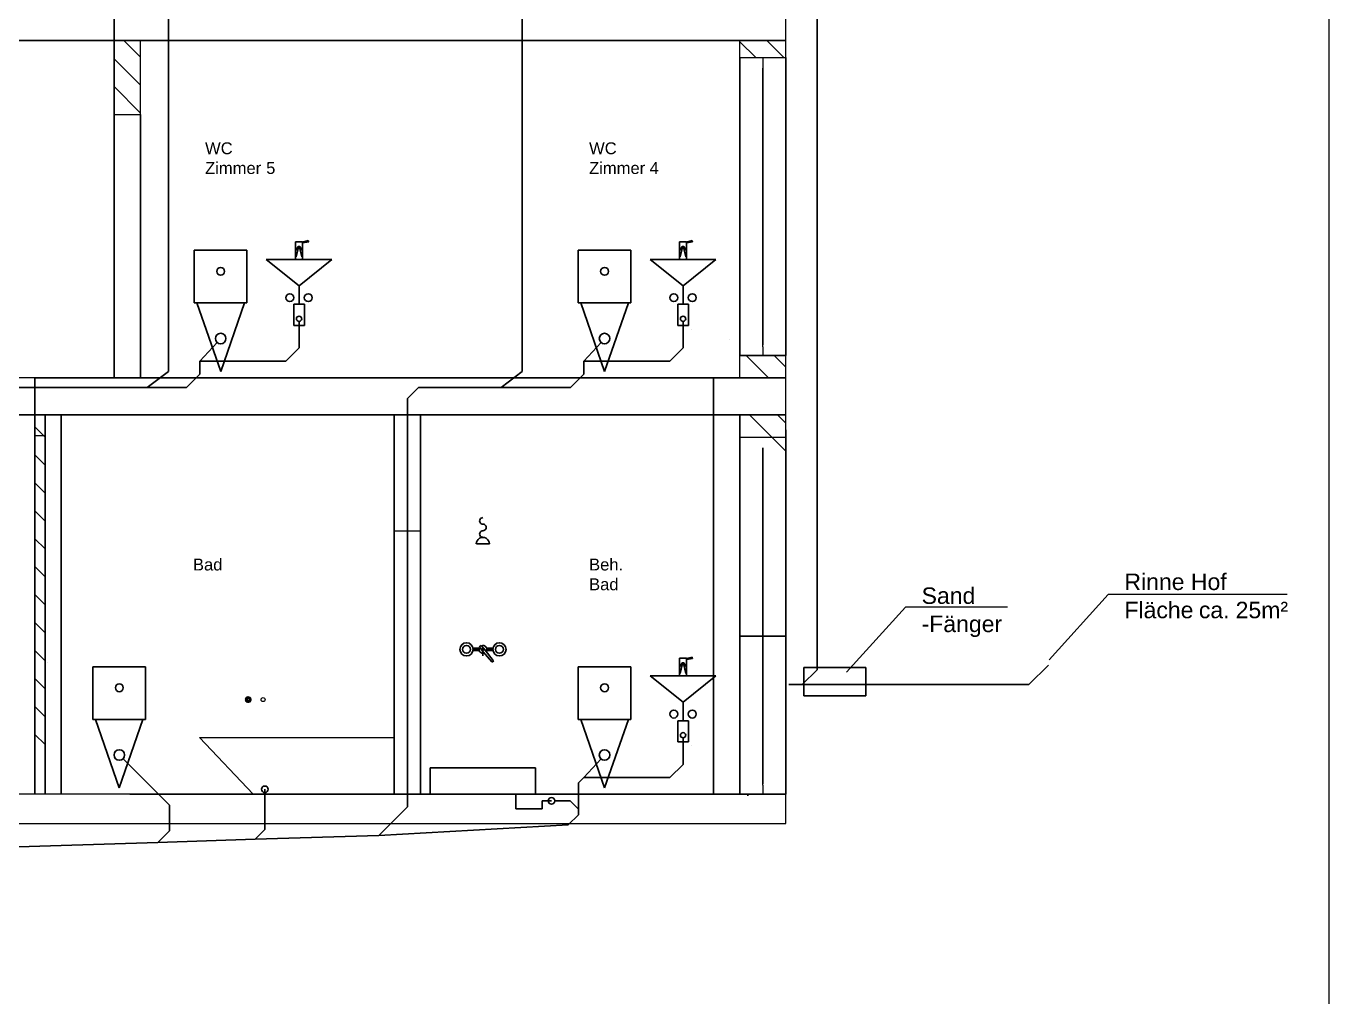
# Model space of a CAD drawing. Extents: x 0 to 756, y -25 to 420.
# Drawn here: x 432 to 589, y 117.1 to 234.1 of the extents above; entities that cross this region are included whole.
import ezdxf
from ezdxf.lldxf.tags import DXFTag

# ---------------------------------------------------------------- set-up
doc = ezdxf.new("R2010")
doc.units = 0
doc.layers.get('0').update_dxf_attribs({"lineweight": 35})
for name, color, linetype, lineweight in [('2S__OBJEKT', 7, 'Continuous', 25), ('2S_EINRICHTUNG', 7, 'Continuous', 30), ('A_Aussenwand', 7, 'Continuous', 35), ('X_Planrahmen', 7, 'Continuous', 25)]:
    doc.layers.add(name, color=color, linetype=linetype, lineweight=lineweight)
for name, color, linetype, lineweight, true_color in [('2S_KW', 7, 'Continuous', 30, 0x00fe00), ('2S_WW', 7, 'GESTRICHELT', 60, 0xfe0000), ('H_Heizung', 1, 'Continuous', 35, 0xff0000), ('S_Einrichtung', 7, 'Continuous', 35, 0x004c00), ('S_Kaltwasser', 3, 'Continuous', 35, 0x00ff00), ('S_Regenwasser', 7, 'Continuous', 35, 0x0080ff), ('S_Schmutzwasser', 7, 'Continuous', 35, 0x808040), ('S_Text', 7, 'Continuous', 25, 0x004c00), ('S_Warmwasser', 1, 'fein_strichliert', 35, 0xff0000), ('X_Geometrie', 6, 'Continuous', 50, 0xff00ff)]:
    doc.layers.add(name, color=color, linetype=linetype, lineweight=lineweight, true_color=true_color)
doc.styles.get("Standard").update_dxf_attribs({"font": 'arial.ttf'})
tags = doc.linetypes.add('fein_strichliert', pattern=[4, 1, -2, 1]).pattern_tags.tags
tags[8:9] = [DXFTag(74, 4), DXFTag(75, 0), DXFTag(340, '0'), DXFTag(46, 0.0), DXFTag(50, 0.0), DXFTag(44, 0.0), DXFTag(45, 0.0)]
tags[6:7] = [DXFTag(74, 4), DXFTag(75, 0), DXFTag(340, '0'), DXFTag(46, 0.0), DXFTag(50, 0.0), DXFTag(44, 0.0), DXFTag(45, 0.0)]
tags[4:5] = [DXFTag(74, 4), DXFTag(75, 0), DXFTag(340, '0'), DXFTag(46, 0.0), DXFTag(50, 0.0), DXFTag(44, 0.0), DXFTag(45, 0.0)]
tags = doc.linetypes.add('GESTRICHELT', pattern=[0.75, 0.5, -0.25]).pattern_tags.tags
tags[6:7] = [DXFTag(74, 4), DXFTag(75, 0), DXFTag(340, '0'), DXFTag(46, 1.0), DXFTag(50, 0.0), DXFTag(44, 0.0), DXFTag(45, 0.0)]
tags[4:5] = [DXFTag(74, 4), DXFTag(75, 0), DXFTag(340, '0'), DXFTag(46, 1.0), DXFTag(50, 0.0), DXFTag(44, 0.0), DXFTag(45, 0.0)]

# ---------------------------------------------------------------- blocks, each defined once
blk = doc.blocks.new('Blockreferenz-A01H5DWDDT', base_point=(0, -24.83))
at = {"layer": 'X_Planrahmen', "color": 0, "linetype": 'ByBlock', "ltscale": 0.25}
blk.add_line((589, 415.17), (589, 5.17), dxfattribs=at)
blk = doc.blocks.new('WC-A01H5DWLDT', base_point=(498.57, 192.45))
at = {"color": 0, "linetype": 'fein_strichliert', "lineweight": -2, "ltscale": 0.35}
for p, q in [((498.57, 200.7), (498.57, 207.05)), ((498.57, 207.05), (504.92, 207.05)), ((504.92, 207.05), (504.92, 200.7)), ((504.92, 200.7), (498.57, 200.7))]:
    blk.add_line(p, q, dxfattribs=at)
at = {"color": 0, "lineweight": -2}
for p, q in [((501.74, 192.45), (498.89, 200.7)), ((498.89, 200.7), (504.6, 200.7)), ((504.6, 200.7), (501.74, 192.45))]:
    blk.add_line(p, q, dxfattribs=at)
blk = doc.blocks.new('Anschluss-Element-A01H5DWNDT', base_point=(501.27, 204.03))
at = {"color": 0, "lineweight": -2}
blk.add_circle((501.74, 204.51), 0.476, dxfattribs=at)
blk = doc.blocks.new('Anschluss-Element-A01H5DWPDT', base_point=(501.11, 195.78))
at = {"color": 0, "lineweight": -2}
blk.add_circle((501.74, 196.41), 0.635, dxfattribs=at)
blk = doc.blocks.new('Abwasserleitung-A01H5DWRDT', base_point=(499.22, 193.7))
at = {"color": 0, "linetype": 'ByBlock', "lineweight": -2, "ltscale": 0.35}
blk.add_line((501.31, 195.95), (499.22, 193.7), dxfattribs=at)
blk = doc.blocks.new('Waschtisch-A01H5DWTDT', base_point=(507.22, 198))
at = {"color": 0, "lineweight": -2}
for p, q in [((510.77, 205.94), (510.77, 208.08)), ((510.77, 208.08), (511.61, 208.08)), ((511.08, 207.5), (510.84, 207.07)), ((510.84, 206.24), (511.08, 207.25)), ((511.08, 207.25), (511.08, 207.5)), ((511.08, 207.5), (511.3, 207.5)), ((511.08, 207.25), (511.3, 207.25)), ((511.3, 207.25), (511.3, 207.5)), ((511.3, 207.5), (511.54, 207.07)), ((511.54, 206.24), (511.3, 207.25)), ((511.61, 208.03), (512.28, 208.21)), ((511.61, 205.94), (511.61, 208.08)), ((512.34, 208.05), (511.61, 207.93)), ((512.28, 208.21), (512.34, 208.05)), ((511.19, 202.76), (507.22, 205.94)), ((507.22, 205.94), (515.16, 205.94)), ((510.77, 205.94), (511.19, 205.94)), ((511.61, 205.94), (511.19, 205.94)), ((515.16, 205.94), (511.19, 202.76)), ((511.19, 202.76), (511.19, 200.54)), ((510.56, 200.54), (511.83, 200.54)), ((510.56, 198), (510.56, 200.54)), ((511.83, 200.54), (511.83, 198)), ((511.83, 198), (510.56, 198))]:
    blk.add_line(p, q, dxfattribs=at)
blk = doc.blocks.new('Anschluss-Element-A01H5DWVDT', base_point=(511.83, 200.86))
at = {"color": 0, "lineweight": -2}
blk.add_circle((512.3, 201.34), 0.476, dxfattribs=at)
blk = doc.blocks.new('Anschluss-Element-A01H5DWXDT', base_point=(509.6, 200.86))
at = {"color": 0, "linetype": 'Continuous', "lineweight": -2, "ltscale": 0.35}
blk.add_circle((510.08, 201.34), 0.476, dxfattribs=at)
blk = doc.blocks.new('Anschluss-Element-A01H5DWZDT', base_point=(510.87, 198.48))
at = {"color": 0, "lineweight": -2}
blk.add_circle((511.19, 198.8), 0.317, dxfattribs=at)
blk = doc.blocks.new('Abwasserleitung-A01H5DX1DT', base_point=(499.22, 193.7))
at = {"color": 0, "linetype": 'ByBlock', "lineweight": -2, "ltscale": 0.35}
for p, q in [((511.19, 198.48), (511.19, 195.29)), ((509.6, 193.7), (511.19, 195.29)), ((509.6, 193.7), (499.22, 193.7))]:
    blk.add_line(p, q, dxfattribs=at)
blk = doc.blocks.new('Distributor Abwasserleitung-A01H5DX3DT', base_point=(498.62, 192.51))
at = {"color": 0, "lineweight": 13}
blk.add_line((499.22, 193.7), (499.22, 193.7), dxfattribs=at)
blk = doc.blocks.new('MText-A01H5DX5DT', base_point=(499.87, 216.24))
at = {"color": 0, "linetype": 'ByBlock', "lineweight": -2, "ltscale": 0.25, "char_height": 1.4286, "attachment_point": 1}
for s, insert in [('{\\fArial;WC}', (499.87, 220.05)), ('{\\fArial;Zimmer}', (499.87, 217.67)), ('{\\fArial;4}', (507.16, 217.67))]:
    blk.add_mtext(s, dxfattribs=dict(at, insert=insert))
blk = doc.blocks.new('WC-A01H5DX7DT', base_point=(452.31, 192.45))
at = {"color": 0, "linetype": 'fein_strichliert', "lineweight": -2, "ltscale": 0.35}
for p, q in [((452.31, 200.7), (452.31, 207.05)), ((452.31, 207.05), (458.66, 207.05)), ((458.66, 207.05), (458.66, 200.7)), ((458.66, 200.7), (452.31, 200.7))]:
    blk.add_line(p, q, dxfattribs=at)
at = {"color": 0, "lineweight": -2}
for p, q in [((455.49, 192.45), (452.63, 200.7)), ((452.63, 200.7), (458.34, 200.7)), ((458.34, 200.7), (455.49, 192.45))]:
    blk.add_line(p, q, dxfattribs=at)
blk = doc.blocks.new('Anschluss-Element-A01H5DX9DT', base_point=(455.01, 204.03))
at = {"color": 0, "lineweight": -2}
blk.add_circle((455.49, 204.51), 0.476, dxfattribs=at)
blk = doc.blocks.new('Anschluss-Element-A01H5DXBDT', base_point=(454.85, 195.78))
at = {"color": 0, "lineweight": -2}
blk.add_circle((455.49, 196.41), 0.635, dxfattribs=at)
blk = doc.blocks.new('Abwasserleitung-A01H5DXDDT', base_point=(452.96, 193.7))
at = {"color": 0, "linetype": 'ByBlock', "lineweight": -2, "ltscale": 0.35}
blk.add_line((455.05, 195.95), (452.96, 193.7), dxfattribs=at)
blk = doc.blocks.new('Waschtisch-A01H5DXFDT', base_point=(460.96, 198))
at = {"color": 0, "lineweight": -2}
for p, q in [((464.51, 205.94), (464.51, 208.08)), ((464.51, 208.08), (465.36, 208.08)), ((464.82, 207.5), (464.59, 207.07)), ((464.59, 206.24), (464.82, 207.25)), ((464.82, 207.25), (464.82, 207.5)), ((464.82, 207.5), (465.04, 207.5)), ((464.82, 207.25), (465.04, 207.25)), ((465.04, 207.25), (465.04, 207.5)), ((465.04, 207.5), (465.28, 207.07)), ((465.28, 206.24), (465.04, 207.25)), ((465.36, 208.03), (466.03, 208.21)), ((465.36, 205.94), (465.36, 208.08)), ((466.09, 208.05), (465.36, 207.93)), ((466.03, 208.21), (466.09, 208.05)), ((464.93, 202.76), (460.97, 205.94)), ((460.97, 205.94), (468.9, 205.94)), ((464.51, 205.94), (464.93, 205.94)), ((465.36, 205.94), (464.93, 205.94)), ((468.9, 205.94), (464.93, 202.76)), ((464.93, 202.76), (464.93, 200.54)), ((464.3, 200.54), (465.57, 200.54)), ((464.3, 198), (464.3, 200.54)), ((465.57, 200.54), (465.57, 198)), ((465.57, 198), (464.3, 198))]:
    blk.add_line(p, q, dxfattribs=at)
blk = doc.blocks.new('Anschluss-Element-A01H5DXHDT', base_point=(465.57, 200.86))
at = {"color": 0, "lineweight": -2}
blk.add_circle((466.04, 201.34), 0.476, dxfattribs=at)
blk = doc.blocks.new('Anschluss-Element-A01H5DXJDT', base_point=(463.35, 200.86))
at = {"color": 0, "linetype": 'Continuous', "lineweight": -2, "ltscale": 0.35}
blk.add_circle((463.82, 201.34), 0.476, dxfattribs=at)
blk = doc.blocks.new('Anschluss-Element-A01H5DXLDT', base_point=(464.62, 198.48))
at = {"color": 0, "lineweight": -2}
blk.add_circle((464.93, 198.8), 0.317, dxfattribs=at)
blk = doc.blocks.new('Abwasserleitung-A01H5DXNDT', base_point=(452.96, 193.7))
at = {"color": 0, "linetype": 'ByBlock', "lineweight": -2, "ltscale": 0.35}
for p, q in [((464.93, 198.48), (464.93, 195.29)), ((463.35, 193.7), (464.93, 195.29)), ((463.35, 193.7), (452.96, 193.7))]:
    blk.add_line(p, q, dxfattribs=at)
blk = doc.blocks.new('Distributor Abwasserleitung-A01H5DXPDT', base_point=(452.37, 192.51))
at = {"color": 0, "lineweight": 13}
blk.add_line((452.96, 193.7), (452.96, 193.7), dxfattribs=at)
blk = doc.blocks.new('MText-A01H5DXRDT', base_point=(453.61, 216.24))
at = {"color": 0, "linetype": 'ByBlock', "lineweight": -2, "ltscale": 0.25, "char_height": 1.4286, "attachment_point": 1}
for s, insert in [('{\\fArial;WC}', (453.61, 220.05)), ('{\\fArial;Zimmer}', (453.61, 217.67)), ('{\\fArial;5}', (460.97, 217.67))]:
    blk.add_mtext(s, dxfattribs=dict(at, insert=insert))
blk = doc.blocks.new('WC-A01H5DZJDT', base_point=(498.57, 142.29))
at = {"color": 0, "linetype": 'fein_strichliert', "lineweight": -2, "ltscale": 0.35}
for p, q in [((498.57, 150.54), (498.57, 156.89)), ((498.57, 156.89), (504.92, 156.89)), ((504.92, 156.89), (504.92, 150.54)), ((504.92, 150.54), (498.57, 150.54))]:
    blk.add_line(p, q, dxfattribs=at)
at = {"color": 0, "lineweight": -2}
for p, q in [((501.74, 142.29), (498.89, 150.54)), ((498.89, 150.54), (504.6, 150.54)), ((504.6, 150.54), (501.74, 142.29))]:
    blk.add_line(p, q, dxfattribs=at)
blk = doc.blocks.new('Anschluss-Element-A01H5DZLDT', base_point=(501.27, 153.87))
at = {"color": 0, "lineweight": -2}
blk.add_circle((501.74, 154.35), 0.476, dxfattribs=at)
blk = doc.blocks.new('Anschluss-Element-A01H5DZNDT', base_point=(501.11, 145.62))
at = {"color": 0, "lineweight": -2}
blk.add_circle((501.74, 146.26), 0.635, dxfattribs=at)
blk = doc.blocks.new('Abwasserleitung-A01H5DZPDT', base_point=(499.22, 143.55))
at = {"color": 0, "linetype": 'ByBlock', "lineweight": -2, "ltscale": 0.35}
blk.add_line((501.31, 145.79), (499.22, 143.55), dxfattribs=at)
blk = doc.blocks.new('Waschtisch-A01H5DZRDT', base_point=(507.22, 147.84))
at = {"color": 0, "lineweight": -2}
for p, q in [((510.77, 155.78), (510.77, 157.92)), ((510.77, 157.92), (511.61, 157.92)), ((511.08, 157.34), (510.84, 156.91)), ((510.84, 156.08), (511.08, 157.1)), ((511.08, 157.1), (511.08, 157.34)), ((511.08, 157.34), (511.3, 157.34)), ((511.08, 157.1), (511.3, 157.1)), ((511.3, 157.1), (511.3, 157.34)), ((511.3, 157.34), (511.54, 156.91)), ((511.54, 156.08), (511.3, 157.1)), ((511.61, 157.87), (512.28, 158.05)), ((511.61, 155.78), (511.61, 157.92)), ((512.34, 157.89), (511.61, 157.77)), ((512.28, 158.05), (512.34, 157.89)), ((511.19, 152.6), (507.22, 155.78)), ((507.22, 155.78), (515.16, 155.78)), ((510.77, 155.78), (511.19, 155.78)), ((511.61, 155.78), (511.19, 155.78)), ((515.16, 155.78), (511.19, 152.6)), ((511.19, 152.6), (511.19, 150.38)), ((510.56, 150.38), (511.83, 150.38)), ((510.56, 147.84), (510.56, 150.38)), ((511.83, 150.38), (511.83, 147.84)), ((511.83, 147.84), (510.56, 147.84))]:
    blk.add_line(p, q, dxfattribs=at)
blk = doc.blocks.new('Anschluss-Element-A01H5DZTDT', base_point=(511.83, 150.7))
at = {"color": 0, "lineweight": -2}
blk.add_circle((512.3, 151.18), 0.476, dxfattribs=at)
blk = doc.blocks.new('Anschluss-Element-A01H5DZVDT', base_point=(509.6, 150.7))
at = {"color": 0, "linetype": 'Continuous', "lineweight": -2, "ltscale": 0.35}
blk.add_circle((510.08, 151.18), 0.476, dxfattribs=at)
blk = doc.blocks.new('Anschluss-Element-A01H5DZXDT', base_point=(510.87, 148.32))
at = {"color": 0, "lineweight": -2}
blk.add_circle((511.19, 148.64), 0.317, dxfattribs=at)
blk = doc.blocks.new('Abwasserleitung-A01H5DZZDT', base_point=(499.22, 143.55))
at = {"color": 0, "linetype": 'ByBlock', "lineweight": -2, "ltscale": 0.35}
for p, q in [((511.19, 148.32), (511.19, 145.13)), ((509.6, 143.55), (511.19, 145.13)), ((509.6, 143.55), (499.22, 143.55))]:
    blk.add_line(p, q, dxfattribs=at)
blk = doc.blocks.new('Distributor Abwasserleitung-A01H5E01DT', base_point=(498.35, 142.68))
at = {"color": 0, "lineweight": 13}
blk.add_line((499.22, 143.55), (499.22, 143.55), dxfattribs=at)
blk = doc.blocks.new('MText-A01H5E03DT', base_point=(499.87, 166.1))
at = {"color": 0, "linetype": 'ByBlock', "lineweight": -2, "ltscale": 0.25, "char_height": 1.4286, "attachment_point": 1}
for s, insert in [('{\\fArial;Beh.}', (499.87, 169.91)), ('{\\fArial;Bad}', (499.87, 167.53))]:
    blk.add_mtext(s, dxfattribs=dict(at, insert=insert))
blk = doc.blocks.new('Duschwanne-A01H5E05DT', base_point=(480.73, 139.77))
at = {"color": 0, "lineweight": -2}
for p, q in [((487.88, 171.67), (486.29, 171.67)), ((485.88, 159.12), (486.66, 159.17)), ((485.88, 158.83), (486.66, 158.79)), ((486.62, 158.98), (485.89, 158.98)), ((487.11, 158.69), (486.65, 159.26)), ((487.35, 158.89), (486.89, 159.46)), ((487.08, 158.98), (487.08, 158.18)), ((487.11, 158.69), (488.15, 157.49)), ((487.35, 158.89), (488.32, 157.64)), ((488.29, 159.12), (487.51, 159.17)), ((488.29, 158.83), (487.51, 158.79)), ((488.27, 158.98), (487.55, 158.98)), ((488.26, 157.48), (488.31, 157.53)), ((493.43, 144.69), (480.73, 144.69)), ((480.73, 144.69), (480.73, 141.52)), ((493.43, 141.52), (493.43, 144.69)), ((480.73, 141.52), (493.43, 141.52))]:
    blk.add_line(p, q, dxfattribs=at)
for centre, radius in [((485.1, 158.98), 0.794), ((487.08, 158.98), 0.117), ((489.07, 158.98), 0.794)]:
    blk.add_circle(centre, radius, dxfattribs=at)
for centre, major_axis, end_param in [((487.08, 174.45), (0, 0.397), 3.141593), ((487.08, 172.87), (0, 0.397), 3.141593), ((487.08, 173.66), (0, -0.397), 3.141593), ((487.08, 171.67), (0.794, 0), 3.141593), ((487.08, 158.98), (-0.398, 0.239), 2.462238), ((487.08, 158.98), (-0.19, 0.483), 0.616722), ((487.08, 158.98), (0.395, -0.244), 2.462238), ((488.21, 157.54), (-0.0601, -0.0518), 1.54333), ((488.26, 157.59), (0.0501, -0.0615), 1.54333)]:
    blk.add_ellipse(centre, major_axis=major_axis, ratio=1, start_param=0, end_param=end_param, dxfattribs=at)
at = {"layer": 'S_Schmutzwasser', "lineweight": -2}
for p, q in [((491.05, 141.52), (491.05, 139.77)), ((491.05, 139.77), (494.23, 139.77)), ((494.23, 139.77), (494.23, 140.72)), ((494.23, 140.72), (495.34, 140.72))]:
    blk.add_line(p, q, dxfattribs=at)
blk = doc.blocks.new('Anschluss-Element-A01H5E07DT', base_point=(484.62, 158.5))
at = {"color": 0, "lineweight": -2}
blk.add_circle((485.1, 158.98), 0.476, dxfattribs=at)
blk = doc.blocks.new('Anschluss-Element-A01H5E09DT', base_point=(488.59, 158.5))
at = {"color": 0, "linetype": 'Continuous', "lineweight": -2, "ltscale": 0.35}
blk.add_circle((489.07, 158.98), 0.476, dxfattribs=at)
blk = doc.blocks.new('Anschluss-Element-A01H5E0BDT', base_point=(494.94, 140.33))
at = {"color": 0, "lineweight": -2}
blk.add_circle((495.34, 140.72), 0.397, dxfattribs=at)
blk = doc.blocks.new('Abwasserleitung-A01H5E0DDT', base_point=(495.73, 139.73))
at = {"color": 0, "linetype": 'ByBlock', "lineweight": -2, "ltscale": 0.35}
for p, q in [((495.73, 140.72), (497.59, 140.72)), ((497.59, 140.72), (498.58, 139.73))]:
    blk.add_line(p, q, dxfattribs=at)
blk = doc.blocks.new('Abwasserleitung-A01H5E0FDT', base_point=(498.58, 139.73))
at = {"color": 0, "linetype": 'ByBlock', "lineweight": -2, "ltscale": 0.35}
for p, q in [((499.22, 143.55), (498.58, 142.91)), ((498.58, 142.91), (498.58, 139.73))]:
    blk.add_line(p, q, dxfattribs=at)
blk = doc.blocks.new('Distributor Abwasserleitung-A01H5E0HDT', base_point=(497.92, 139.11))
at = {"color": 0, "lineweight": 13}
blk.add_line((498.58, 139.73), (498.58, 139.73), dxfattribs=at)
blk = doc.blocks.new('Abwasserleitung-A01H5E0JDT', base_point=(474.53, 136.57))
at = {"color": 0, "linetype": 'ByBlock', "lineweight": -2, "ltscale": 0.35}
for p, q in [((498.58, 139.04), (498.58, 139.73)), ((497.37, 137.83), (498.58, 139.04)), ((474.53, 136.57), (497.37, 137.83))]:
    blk.add_line(p, q, dxfattribs=at)
blk = doc.blocks.new('Blockreferenz-A01H5E0LDT', base_point=(452.92, 141.52))
at = {"layer": '2S__OBJEKT', "color": 0, "linetype": 'ByBlock', "ltscale": 0.25}
for p, q in [((452.92, 148.35), (476.4, 148.35)), ((452.92, 148.35), (459.42, 141.52)), ((476.4, 148.35), (476.4, 141.52)), ((476.4, 141.52), (459.42, 141.52))]:
    blk.add_line(p, q, dxfattribs=at)
at = {"layer": '2S_KW', "linetype": 'ByBlock', "lineweight": -2, "ltscale": 0.15}
blk.add_circle((460.6, 152.93), 0.243, dxfattribs=at)
at = {"layer": '2S_WW', "linetype": 'GESTRICHELT', "ltscale": 0.3}
blk.add_circle((458.81, 152.93), 0.243, dxfattribs=at)
blk = doc.blocks.new('WC-A01H5E0NDT', base_point=(440.1, 142.29))
at = {"color": 0, "linetype": 'fein_strichliert', "lineweight": -2, "ltscale": 0.35}
for p, q in [((440.1, 150.54), (440.1, 156.89)), ((440.1, 156.89), (446.45, 156.89)), ((446.45, 156.89), (446.45, 150.54)), ((446.45, 150.54), (440.1, 150.54))]:
    blk.add_line(p, q, dxfattribs=at)
at = {"color": 0, "lineweight": -2}
for p, q in [((443.28, 142.29), (440.42, 150.54)), ((440.42, 150.54), (446.13, 150.54)), ((446.13, 150.54), (443.28, 142.29))]:
    blk.add_line(p, q, dxfattribs=at)
blk = doc.blocks.new('Anschluss-Element-A01H5E0PDT', base_point=(442.8, 153.87))
at = {"color": 0, "lineweight": -2}
blk.add_circle((443.28, 154.35), 0.476, dxfattribs=at)
blk = doc.blocks.new('Anschluss-Element-A01H5E0RDT', base_point=(442.64, 145.62))
at = {"color": 0, "lineweight": -2}
blk.add_circle((443.28, 146.26), 0.635, dxfattribs=at)
blk = doc.blocks.new('Abwasserleitung-A01H5E0TDT', base_point=(443.73, 135.73))
at = {"color": 0, "linetype": 'ByBlock', "lineweight": -2, "ltscale": 0.35}
for p, q in [((443.73, 145.81), (449.32, 140.21)), ((449.32, 140.21), (449.32, 137.13)), ((449.32, 137.13), (447.92, 135.73))]:
    blk.add_line(p, q, dxfattribs=at)
blk = doc.blocks.new('Abwasserleitung-A01H5E0VDT', base_point=(410.48, 134.54))
at = {"color": 0, "linetype": 'ByBlock', "lineweight": -2, "ltscale": 0.35}
blk.add_line((447.92, 135.73), (410.48, 134.54), dxfattribs=at)
blk = doc.blocks.new('Distributor Abwasserleitung-A01H5E0XDT', base_point=(446.71, 135.1))
at = {"color": 0, "lineweight": 13}
blk.add_line((447.92, 135.73), (447.92, 135.73), dxfattribs=at)
blk = doc.blocks.new('Abwasserleitung-A01H5E0ZDT', base_point=(459.62, 136.1))
at = {"color": 0, "linetype": 'ByBlock', "lineweight": -2, "ltscale": 0.35}
for p, q in [((460.81, 142.12), (460.81, 137.28)), ((460.81, 137.28), (459.63, 136.1))]:
    blk.add_line(p, q, dxfattribs=at)
blk = doc.blocks.new('Abwasserleitung-A01H5E11DT', base_point=(459.63, 136.1))
at = {"color": 0, "linetype": 'ByBlock', "lineweight": -2, "ltscale": 0.35}
blk.add_line((474.53, 136.57), (459.63, 136.1), dxfattribs=at)
blk = doc.blocks.new('Abwasserleitung-A01H5E13DT', base_point=(447.92, 135.73))
at = {"color": 0, "linetype": 'ByBlock', "lineweight": -2, "ltscale": 0.35}
blk.add_line((459.63, 136.1), (447.92, 135.73), dxfattribs=at)
blk = doc.blocks.new('Distributor Abwasserleitung-A01H5E15DT', base_point=(458.42, 135.47))
at = {"color": 0, "lineweight": 13}
blk.add_line((459.63, 136.1), (459.63, 136.1), dxfattribs=at)
blk = doc.blocks.new('Anschluss-Element-A01H5E17DT', base_point=(460.42, 141.72))
at = {"color": 0, "lineweight": -2}
blk.add_circle((460.81, 142.12), 0.397, dxfattribs=at)
blk = doc.blocks.new('MText-A01H5E19DT', base_point=(452.15, 168.49))
at = {"color": 0, "linetype": 'ByBlock', "lineweight": -2, "ltscale": 0.25, "insert": (452.15, 169.91), "char_height": 1.4286, "attachment_point": 1}
blk.add_mtext('{\\fArial;Bad}', dxfattribs=at)
blk = doc.blocks.new('Abwasserleitung-A01H5E35DT', base_point=(446.64, 190.53))
at = {"color": 0, "linetype": 'ByBlock', "lineweight": -2, "ltscale": 0.35}
for p, q in [((449.2, 192.46), (449.2, 301.79)), ((446.64, 190.53), (449.2, 192.46))]:
    blk.add_line(p, q, dxfattribs=at)
blk = doc.blocks.new('Abwasserleitung-A01H5E37DT', base_point=(446.64, 190.53))
at = {"color": 0, "linetype": 'ByBlock', "lineweight": -2, "ltscale": 0.35}
for p, q in [((452.96, 193.7), (452.96, 192.12)), ((451.37, 190.53), (452.96, 192.12)), ((451.37, 190.53), (446.64, 190.53))]:
    blk.add_line(p, q, dxfattribs=at)
blk = doc.blocks.new('Abwasserleitung-A01H5E39DT', base_point=(412.48, 187.91))
at = {"color": 0, "linetype": 'ByBlock', "lineweight": -2, "ltscale": 0.35}
for p, q in [((415.11, 190.53), (412.48, 187.91)), ((446.64, 190.53), (415.11, 190.53))]:
    blk.add_line(p, q, dxfattribs=at)
blk = doc.blocks.new('Distributor Abwasserleitung-A01H5E3BDT', base_point=(445.45, 189.93))
at = {"color": 0, "lineweight": 13}
blk.add_line((446.64, 190.53), (446.64, 190.53), dxfattribs=at)
blk = doc.blocks.new('Abwasserleitung-A01H5E3FDT', base_point=(489.26, 190.53))
at = {"color": 0, "linetype": 'ByBlock', "lineweight": -2, "ltscale": 0.35}
for p, q in [((491.82, 192.46), (491.82, 278.81)), ((489.26, 190.53), (491.82, 192.46))]:
    blk.add_line(p, q, dxfattribs=at)
blk = doc.blocks.new('Abwasserleitung-A01H5E5TDT', base_point=(489.26, 190.53))
at = {"color": 0, "linetype": 'ByBlock', "lineweight": -2, "ltscale": 0.35}
for p, q in [((499.22, 193.7), (499.22, 192.12)), ((497.63, 190.53), (499.22, 192.12)), ((497.63, 190.53), (489.26, 190.53))]:
    blk.add_line(p, q, dxfattribs=at)
blk = doc.blocks.new('Abwasserleitung-A01H5E5VDT', base_point=(474.53, 136.57))
at = {"color": 0, "linetype": 'ByBlock', "lineweight": -2, "ltscale": 0.35}
for p, q in [((479.31, 190.53), (477.98, 189.21)), ((489.26, 190.53), (479.31, 190.53)), ((477.98, 189.21), (477.98, 140.03)), ((477.98, 140.03), (474.53, 136.57))]:
    blk.add_line(p, q, dxfattribs=at)
blk = doc.blocks.new('Distributor Abwasserleitung-A01H5E5ZDT', base_point=(488.07, 189.93))
at = {"color": 0, "lineweight": 13}
blk.add_line((489.26, 190.53), (489.26, 190.53), dxfattribs=at)
blk = doc.blocks.new('Distributor Abwasserleitung-A01H5E6FDT', base_point=(473.32, 135.94))
at = {"color": 0, "lineweight": 13}
blk.add_line((474.53, 136.57), (474.53, 136.57), dxfattribs=at)
blk = doc.blocks.new('Polygon-A01H5E6PDT', base_point=(525.73, 153.38))
at = {"color": 0, "linetype": 'ByBlock', "lineweight": -2, "ltscale": 0.35}
for p, q in [((533.2, 156.81), (525.73, 156.81)), ((525.73, 156.81), (525.73, 153.38)), ((533.2, 153.38), (533.2, 156.81)), ((525.73, 153.38), (533.2, 153.38))]:
    blk.add_line(p, q, dxfattribs=at)
blk = doc.blocks.new('MText-A01H5E6RDT', base_point=(539.93, 161.05))
at = {"color": 0, "lineweight": -2, "char_height": 1.9841, "attachment_point": 1}
for s, insert in [('{\\fArial;Sand}', (539.93, 166.44)), ('{\\fArial;-Fänger}', (539.93, 163.04))]:
    blk.add_mtext(s, dxfattribs=dict(at, insert=insert))
blk = doc.blocks.new('Abwasserleitung-A01H5E71DT', base_point=(525.53, 154.73))
at = {"color": 0, "linetype": 'ByBlock', "lineweight": -2, "ltscale": 0.35}
for p, q in [((552.85, 154.73), (555.2, 157.08)), ((525.53, 154.73), (552.85, 154.73))]:
    blk.add_line(p, q, dxfattribs=at)
blk = doc.blocks.new('Abwasserleitung-A01H5E73DT', base_point=(525.53, 154.73))
at = {"color": 0, "linetype": 'ByBlock', "lineweight": -2, "ltscale": 0.35}
for p, q in [((527.33, 245.73), (527.33, 156.53)), ((527.33, 156.53), (525.53, 154.73))]:
    blk.add_line(p, q, dxfattribs=at)
blk = doc.blocks.new('Abwasserleitung-A01H5E75DT', base_point=(523.35, 154.17))
at = {"color": 0, "linetype": 'ByBlock', "lineweight": -2, "ltscale": 0.35}
blk.add_line((525.53, 154.73), (523.92, 154.73), dxfattribs=at)
blk = doc.blocks.new('Distributor Abwasserleitung-A01H5E77DT', base_point=(524.34, 154.14))
at = {"color": 0, "lineweight": 13}
blk.add_line((525.53, 154.73), (525.53, 154.73), dxfattribs=at)
blk = doc.blocks.new('MText-A01H5E79DT', base_point=(564.36, 162.72))
at = {"color": 0, "lineweight": -2, "char_height": 1.9841, "attachment_point": 1}
for s, insert in [('{\\fArial;Rinne}', (564.36, 168.11)), ('{\\fArial;Hof}', (572.37, 168.11)), ('{\\fArial;Fläche}', (564.36, 164.71)), ('{\\fArial;ca.}', (573.33, 164.71)), ('{\\fArial;25m²}', (577.76, 164.71))]:
    blk.add_mtext(s, dxfattribs=dict(at, insert=insert))

msp = doc.modelspace()

# ---------------------------------------------------------------- linework, layer by layer
at = {"layer": 'H_Heizung', "lineweight": 25, "ltscale": 0.25}
for p, q in [((461.38, 191.67), (517.55, 191.67)), ((517.55, 191.67), (461.38, 191.67)), ((517.55, 191.67), (517.55, 191.67)), ((434.65, 157.39), (434.65, 157.39)), ((481.35, 141.52), (471.03, 141.52)), ((471.03, 141.52), (481.35, 141.52)), ((471.62, 141.52), (471.62, 141.52))]:
    msp.add_line(p, q, dxfattribs=at)
at = {"layer": 'S_Text', "ltscale": 0.25}
for p, q in [((562.4, 165.57), (555.29, 157.73)), ((583.95, 165.57), (562.4, 165.57)), ((537.97, 164.06), (530.87, 156.23)), ((550.29, 164.06), (537.97, 164.06))]:
    msp.add_line(p, q, dxfattribs=at)
at = {"layer": 'X_Geometrie', "color": 136, "lineweight": 25, "ltscale": 0.25, "true_color": 0x008080}
for p, q in [((442.64, 232.31), (442.64, 235.8)), ((442.64, 235.8), (442.64, 232.31)), ((523.59, 232.31), (523.59, 235.8)), ((523.59, 232.31), (523.59, 235.8)), ((523.59, 232.31), (523.59, 235.8)), ((523.59, 232.31), (301.37, 232.31)), ((442.64, 232.31), (442.64, 232.31)), ((442.64, 232.31), (523.59, 232.31)), ((442.64, 232.31), (523.59, 232.31)), ((523.59, 232.31), (523.59, 232.31)), ((523.59, 232.31), (523.59, 232.31)), ((433.12, 191.67), (301.37, 191.67)), ((433.12, 187.23), (433.12, 191.67)), ((523.59, 191.67), (433.12, 191.67)), ((433.12, 187.23), (433.12, 191.67)), ((433.12, 191.67), (433.12, 191.67)), ((433.12, 191.67), (523.59, 191.67)), ((433.12, 187.23), (433.12, 191.67)), ((433.12, 191.67), (433.12, 187.23)), ((433.12, 191.67), (523.59, 191.67)), ((433.12, 191.67), (433.12, 191.67)), ((523.59, 187.23), (523.59, 191.67)), ((523.59, 191.67), (523.59, 191.67)), ((523.59, 187.23), (523.59, 191.67)), ((523.59, 187.23), (523.59, 191.67)), ((523.59, 191.67), (523.59, 191.67)), ((433.12, 187.23), (301.37, 187.23)), ((523.59, 187.23), (433.12, 187.23)), ((433.12, 187.23), (433.12, 187.23)), ((433.12, 187.23), (433.12, 187.23)), ((433.12, 187.23), (523.59, 187.23)), ((433.12, 187.23), (523.59, 187.23)), ((523.59, 187.23), (523.59, 187.23)), ((523.59, 187.23), (523.59, 187.23)), ((523.59, 141.52), (523.59, 141.52)), ((523.59, 138.02), (523.59, 141.52)), ((301.37, 138.02), (523.59, 138.02)), ((523.59, 138.02), (523.59, 138.02))]:
    msp.add_line(p, q, dxfattribs=at)
at = {"layer": 'X_Geometrie', "color": 7, "lineweight": 25, "ltscale": 0.25}
for p, q in [((430.18, 232.31), (443.43, 232.31)), ((430.18, 232.31), (442.64, 232.31)), ((518.04, 232.31), (442.64, 232.31)), ((442.64, 232.31), (442.64, 232.31)), ((442.64, 232.31), (442.64, 191.67)), ((442.64, 232.31), (442.64, 232.31)), ((442.64, 232.31), (442.64, 232.31)), ((442.64, 232.31), (442.64, 232.31)), ((442.64, 232.31), (442.64, 232.31)), ((442.64, 232.31), (445.82, 232.31)), ((442.64, 232.31), (442.64, 191.67)), ((518.04, 232.31), (442.64, 232.31)), ((442.64, 223.42), (442.64, 232.31)), ((442.64, 191.67), (442.64, 232.31)), ((442.64, 232.31), (442.64, 191.67)), ((445.82, 232.31), (445.82, 232.31)), ((445.82, 191.67), (445.82, 232.31)), ((445.82, 232.31), (445.82, 232.31)), ((445.82, 232.31), (445.82, 232.31)), ((445.82, 223.42), (445.82, 232.31)), ((445.82, 232.31), (445.82, 232.31)), ((518.04, 230.25), (518.04, 232.31)), ((518.04, 191.67), (518.04, 232.31)), ((518.04, 191.67), (518.04, 232.31)), ((518.04, 232.31), (518.04, 232.31)), ((518.04, 232.31), (518.04, 232.31)), ((518.04, 232.31), (518.04, 232.31)), ((518.04, 232.31), (518.04, 232.31)), ((518.04, 232.31), (523.59, 232.31)), ((518.04, 232.31), (518.04, 232.31)), ((523.59, 232.31), (523.59, 232.31)), ((523.59, 232.31), (523.59, 232.31)), ((523.59, 232.31), (523.59, 232.31)), ((523.59, 232.31), (523.59, 232.31)), ((523.59, 232.31), (523.59, 232.31)), ((523.59, 230.25), (523.59, 232.31)), ((518.04, 194.37), (518.04, 230.25)), ((518.04, 194.37), (518.04, 230.25)), ((518.04, 230.25), (523.59, 230.25)), ((518.04, 230.25), (518.04, 230.25)), ((518.04, 230.25), (518.04, 194.37)), ((518.04, 230.25), (518.04, 194.37)), ((518.04, 230.25), (523.59, 230.25)), ((518.04, 230.25), (523.59, 230.25)), ((518.04, 230.25), (523.59, 230.25)), ((518.04, 230.25), (518.04, 230.25)), ((518.04, 230.25), (523.59, 230.25)), ((518.04, 230.25), (518.04, 230.25)), ((523.59, 230.25), (523.59, 230.25)), ((523.59, 230.25), (523.59, 194.37)), ((523.59, 230.25), (523.59, 230.25)), ((523.59, 230.25), (523.59, 194.37)), ((523.59, 194.37), (523.59, 230.25)), ((523.59, 194.37), (523.59, 230.25)), ((523.59, 230.25), (523.59, 230.25)), ((442.64, 191.67), (442.64, 223.42)), ((442.64, 223.42), (445.82, 223.42)), ((442.64, 223.42), (445.82, 223.42)), ((442.64, 223.42), (442.64, 191.67)), ((442.64, 223.42), (442.64, 223.42)), ((442.64, 223.42), (445.82, 223.42)), ((442.64, 223.42), (442.64, 223.42)), ((442.64, 223.42), (442.64, 191.67)), ((442.64, 223.42), (445.82, 223.42)), ((445.82, 223.42), (445.82, 223.42)), ((445.82, 223.42), (445.82, 223.42)), ((445.82, 223.42), (445.82, 191.67)), ((445.82, 191.67), (445.82, 223.42)), ((445.82, 191.67), (445.82, 223.42)), ((512.18, 197.55), (512.18, 197.55)), ((512.18, 197.55), (512.18, 197.55)), ((512.18, 197.55), (512.18, 197.55)), ((518.04, 194.37), (518.04, 194.37)), ((523.59, 194.37), (518.04, 194.37)), ((518.04, 194.37), (523.59, 194.37)), ((518.04, 194.37), (523.59, 194.37)), ((523.59, 194.37), (518.04, 194.37)), ((518.04, 194.37), (523.59, 194.37)), ((518.04, 194.37), (523.59, 194.37)), ((518.04, 194.37), (518.04, 194.37)), ((518.04, 194.37), (518.04, 194.37)), ((523.59, 194.37), (518.04, 194.37)), ((518.04, 191.67), (518.04, 194.37)), ((523.59, 194.37), (523.59, 194.37)), ((523.59, 194.37), (523.59, 194.37)), ((523.59, 194.37), (523.59, 194.37)), ((523.59, 191.67), (523.59, 194.37)), ((442.64, 191.67), (430.18, 191.67)), ((443.43, 191.67), (430.18, 191.67)), ((442.64, 191.67), (445.82, 191.67)), ((442.64, 191.67), (442.64, 191.67)), ((442.64, 191.67), (445.82, 191.67)), ((442.64, 191.67), (442.64, 191.67)), ((442.64, 191.67), (518.04, 191.67)), ((445.82, 191.67), (442.64, 191.67)), ((442.64, 191.67), (445.82, 191.67)), ((442.64, 191.67), (442.64, 191.67)), ((442.64, 191.67), (518.04, 191.67)), ((445.82, 191.67), (445.82, 191.67)), ((445.82, 191.67), (445.82, 191.67)), ((518.04, 191.67), (518.04, 191.67)), ((518.04, 191.67), (518.04, 191.67)), ((518.04, 191.67), (518.04, 191.67)), ((518.04, 191.67), (523.59, 191.67)), ((518.04, 191.67), (518.04, 191.67)), ((518.04, 191.67), (518.04, 191.67)), ((523.59, 191.67), (523.59, 191.67)), ((523.59, 191.67), (523.59, 191.67)), ((523.59, 191.67), (523.59, 191.67)), ((523.59, 191.67), (523.59, 191.67)), ((523.59, 191.67), (523.59, 191.67)), ((429.28, 187.23), (436.29, 187.23)), ((429.28, 187.23), (433.12, 187.23)), ((433.12, 187.23), (433.12, 141.52)), ((433.12, 187.23), (434.36, 187.23)), ((433.12, 187.23), (433.12, 187.23)), ((433.12, 187.23), (433.12, 187.23)), ((433.12, 187.23), (433.12, 187.23)), ((433.12, 187.23), (518.04, 187.23)), ((433.12, 187.23), (433.12, 141.52)), ((433.12, 187.23), (433.12, 187.23)), ((433.12, 187.23), (433.12, 141.52)), ((433.12, 187.23), (433.12, 141.52)), ((433.12, 141.52), (433.12, 187.23)), ((433.12, 141.52), (433.12, 187.23)), ((434.36, 141.52), (434.36, 187.23)), ((434.36, 187.23), (518.04, 187.23)), ((434.36, 187.23), (518.04, 187.23)), ((434.36, 187.23), (434.36, 187.23)), ((434.36, 141.52), (434.36, 187.23)), ((434.36, 187.23), (434.36, 187.23)), ((434.36, 187.23), (434.36, 141.52)), ((434.36, 187.23), (434.36, 187.23)), ((434.36, 187.23), (434.36, 141.52)), ((436.29, 187.23), (438.94, 187.23)), ((436.29, 141.52), (436.29, 187.23)), ((436.29, 187.23), (436.29, 141.52)), ((436.29, 187.23), (438.94, 187.23)), ((436.29, 141.52), (436.29, 187.23)), ((436.29, 187.23), (436.29, 187.23)), ((436.29, 187.23), (518.04, 187.23)), ((436.29, 141.52), (436.29, 187.23)), ((436.29, 187.23), (436.29, 141.52)), ((436.29, 141.52), (436.29, 187.23)), ((476.4, 187.23), (476.4, 141.52)), ((476.4, 141.52), (476.4, 187.23)), ((476.4, 187.23), (476.4, 141.52)), ((476.4, 187.23), (476.4, 141.52)), ((479.57, 187.23), (479.57, 141.52)), ((479.57, 141.52), (479.57, 187.23)), ((518.04, 187.23), (518.04, 187.23)), ((518.04, 187.23), (518.04, 187.23)), ((518.04, 187.23), (518.04, 141.52)), ((518.04, 187.23), (518.04, 187.23)), ((518.04, 187.23), (518.04, 187.23)), ((518.04, 187.23), (518.04, 187.23)), ((518.04, 187.23), (518.04, 141.52)), ((518.04, 187.23), (523.59, 187.23)), ((518.04, 187.23), (518.04, 187.23)), ((518.04, 181.36), (518.04, 187.23)), ((518.04, 187.23), (518.04, 141.52)), ((518.04, 187.23), (518.04, 141.52)), ((523.59, 187.23), (523.59, 187.23)), ((523.59, 187.23), (523.59, 187.23)), ((523.59, 187.23), (523.59, 187.23)), ((523.59, 187.23), (523.59, 187.23)), ((523.59, 187.23), (523.59, 187.23)), ((523.59, 187.23), (523.59, 187.23)), ((523.59, 181.36), (523.59, 187.23)), ((433.12, 141.52), (433.12, 184.69)), ((433.12, 184.69), (433.12, 184.69)), ((434.36, 184.69), (433.12, 184.69)), ((433.12, 184.69), (433.12, 141.52)), ((434.36, 184.69), (433.12, 184.69)), ((434.36, 141.52), (434.36, 184.69)), ((434.36, 184.69), (434.36, 184.69)), ((434.36, 184.69), (434.36, 141.52)), ((518.04, 184.53), (518.04, 160.56)), ((518.04, 184.53), (523.59, 184.53)), ((518.04, 160.56), (518.04, 184.53)), ((518.04, 184.53), (523.59, 184.53)), ((523.59, 160.56), (523.59, 184.53)), ((523.59, 184.53), (523.59, 184.53)), ((523.59, 184.53), (523.59, 160.56)), ((518.04, 181.36), (518.04, 141.52)), ((518.04, 141.52), (518.04, 181.36)), ((518.04, 181.36), (518.04, 141.52)), ((523.59, 141.52), (523.59, 181.36)), ((523.59, 181.36), (523.59, 141.52)), ((523.59, 141.52), (523.59, 181.36)), ((476.4, 173.26), (479.57, 173.26)), ((476.4, 141.52), (476.4, 173.26)), ((476.4, 173.26), (476.4, 173.26)), ((476.4, 173.26), (476.4, 141.52)), ((476.4, 173.26), (479.57, 173.26)), ((479.57, 173.26), (479.57, 141.52)), ((479.57, 173.26), (479.57, 173.26)), ((479.57, 141.52), (479.57, 173.26)), ((518.04, 160.56), (523.59, 160.56)), ((518.04, 160.56), (523.59, 160.56)), ((523.59, 160.56), (518.04, 160.56)), ((523.59, 160.56), (523.59, 160.56)), ((512.18, 147.39), (512.18, 147.39)), ((512.18, 147.39), (512.18, 147.39)), ((512.18, 147.39), (512.18, 147.39)), ((489.82, 141.52), (386.54, 141.52)), ((518.04, 141.52), (433.12, 141.52)), ((518.04, 141.52), (434.36, 141.52)), ((518.04, 141.52), (434.36, 141.52)), ((486.13, 141.52), (452.99, 141.52)), ((486.13, 141.52), (452.99, 141.52)), ((479.57, 141.52), (476.4, 141.52)), ((476.4, 141.52), (476.4, 141.52)), ((476.4, 141.52), (476.4, 141.52)), ((476.4, 141.52), (479.57, 141.52)), ((479.57, 141.52), (479.57, 141.52)), ((479.57, 141.52), (479.57, 141.52)), ((518.04, 141.52), (523.59, 141.52)), ((518.04, 141.52), (523.59, 141.52)), ((518.04, 141.52), (523.59, 141.52)), ((523.59, 141.52), (518.04, 141.52)), ((523.59, 141.52), (523.59, 141.52)), ((523.59, 141.52), (523.59, 141.52)), ((523.59, 141.52), (523.59, 141.52)), ((523.59, 141.52), (523.59, 141.52))]:
    msp.add_line(p, q, dxfattribs=at)
at = {"layer": 'X_Geometrie', "color": 7, "lineweight": 18, "ltscale": 0.18}
for p, q in [((445.82, 230.32), (443.82, 232.31)), ((523.33, 230.25), (521.27, 232.31)), ((519.96, 230.25), (518.04, 232.17)), ((445.82, 226.95), (442.64, 230.12)), ((523.59, 229.98), (523.59, 229.98)), ((445.82, 223.58), (442.64, 226.76)), ((523.59, 226.62), (523.59, 226.62)), ((523.59, 223.25), (523.59, 223.25)), ((445.82, 220.22), (445.82, 220.22)), ((445.82, 216.85), (445.82, 216.85)), ((445.82, 213.48), (445.82, 213.48)), ((445.82, 210.11), (445.82, 210.11)), ((445.82, 206.75), (445.82, 206.75)), ((445.82, 203.38), (445.82, 203.38)), ((445.82, 200.01), (445.82, 200.01)), ((523.59, 199.68), (523.59, 199.68)), ((445.82, 196.65), (445.82, 196.65)), ((523.59, 196.31), (523.59, 196.31)), ((445.82, 193.28), (445.82, 193.28)), ((521.5, 191.67), (518.8, 194.37)), ((523.59, 192.95), (522.17, 194.37)), ((444.05, 191.67), (444.05, 191.67)), ((518.13, 191.67), (518.04, 191.77)), ((523.59, 182.84), (519.21, 187.23)), ((523.59, 186.21), (522.57, 187.23)), ((434.36, 184.54), (433.12, 185.77)), ((434.36, 181.17), (433.12, 182.41)), ((434.36, 177.8), (433.12, 179.04)), ((434.36, 174.43), (433.12, 175.67)), ((523.59, 172.74), (523.59, 172.74)), ((434.36, 171.07), (433.12, 172.31)), ((434.36, 167.7), (433.12, 168.94)), ((523.59, 169.38), (523.59, 169.38)), ((434.36, 164.33), (433.12, 165.57)), ((523.59, 166.01), (523.59, 166.01)), ((434.36, 160.97), (433.12, 162.2)), ((523.59, 162.64), (523.59, 162.64)), ((434.36, 157.6), (433.12, 158.84)), ((523.59, 159.27), (523.59, 159.27)), ((434.36, 154.23), (433.12, 155.47)), ((523.59, 155.91), (523.59, 155.91)), ((523.59, 152.54), (523.59, 152.54)), ((434.36, 150.86), (433.12, 152.1)), ((523.59, 149.17), (523.59, 149.17)), ((434.36, 147.5), (433.12, 148.73)), ((523.59, 145.81), (523.59, 145.81)), ((521.15, 141.52), (521.15, 141.52)), ((523.59, 142.44), (523.59, 142.44))]:
    msp.add_line(p, q, dxfattribs=at)
at = {"layer": 'X_Geometrie', "color": 5, "lineweight": 25, "ltscale": 0.25, "true_color": 0x0000ff}
for p, q in [((520.82, 230.25), (520.82, 229.22)), ((520.82, 229.22), (520.82, 228.98)), ((520.82, 195.4), (520.82, 195.64)), ((520.82, 195.4), (520.82, 194.37)), ((520.82, 142.64), (520.82, 142.79)), ((520.82, 142.64), (520.82, 141.52))]:
    msp.add_line(p, q, dxfattribs=at)
at = {"layer": 'X_Geometrie', "color": 8, "lineweight": 25, "ltscale": 0.25, "true_color": 0x808080}
for p, q in [((520.82, 228.98), (520.82, 195.64)), ((520.82, 228.98), (520.82, 228.98)), ((520.82, 195.64), (520.82, 228.98)), ((520.82, 228.98), (520.82, 228.98)), ((520.82, 195.64), (520.82, 228.98)), ((520.82, 195.64), (520.82, 228.98)), ((520.82, 228.98), (520.82, 228.98)), ((520.82, 228.98), (520.82, 195.64)), ((520.82, 195.64), (520.82, 195.64)), ((520.82, 195.64), (520.82, 195.64)), ((520.82, 195.64), (520.82, 195.64)), ((520.82, 161.83), (520.82, 183.26)), ((520.82, 183.26), (520.82, 161.83)), ((520.82, 180.09), (520.82, 142.79)), ((520.82, 142.79), (520.82, 180.09)), ((520.82, 142.79), (520.82, 180.09)), ((520.82, 142.79), (520.82, 180.09)), ((520.82, 142.79), (520.82, 142.79)), ((520.82, 142.79), (520.82, 142.79))]:
    msp.add_line(p, q, dxfattribs=at)
at = {"layer": 'X_Geometrie', "color": 3, "lineweight": 35, "ltscale": 0.35, "true_color": 0x00ff00}
for p, q in [((516.8, 196.28), (516.8, 196.28)), ((472.29, 141.52), (444.53, 141.52)), ((485.86, 141.52), (455.11, 141.52)), ((470.41, 141.52), (479.03, 141.52)), ((472.29, 141.52), (472.29, 141.52)), ((490.89, 141.52), (472.29, 141.52)), ((479.03, 141.52), (487.66, 141.52)), ((480.09, 141.52), (480.09, 141.52)), ((481.16, 141.52), (481.16, 141.52)), ((490.89, 141.52), (493.79, 141.52)), ((518.79, 141.52), (518.99, 141.52)), ((518.99, 141.52), (518.99, 141.34))]:
    msp.add_line(p, q, dxfattribs=at)
at = {"layer": 'X_Geometrie', "color": 57, "lineweight": 35, "ltscale": 0.35, "true_color": 0x808040}
msp.add_line((514.84, 141.52), (514.84, 191.67), dxfattribs=at)
at = {"layer": 'X_Geometrie', "color": 24, "lineweight": 35, "ltscale": 0.35, "true_color": 0x993300}
for p, q in [((523.57, 185.42), (523.57, 184.21)), ((523.57, 184.21), (523.57, 182.5))]:
    msp.add_line(p, q, dxfattribs=at)
at = {"layer": 'X_Geometrie', "color": 7, "lineweight": 35, "ltscale": 0.35}
for p, q in [((476.4, 149.45), (476.4, 141.52)), ((476.4, 149.45), (476.4, 141.52)), ((455.97, 141.52), (486.13, 141.52)), ((486.13, 141.52), (455.97, 141.52)), ((474.97, 141.52), (474.97, 141.52)), ((476.4, 141.52), (476.4, 141.52)), ((484.7, 141.52), (494.23, 141.52))]:
    msp.add_line(p, q, dxfattribs=at)
at = {"layer": 'X_Geometrie', "color": 1, "linetype": 'fein_strichliert', "lineweight": 35, "ltscale": 0.35, "true_color": 0xff0000}
for p, q in [((469.86, 141.52), (493.94, 141.52)), ((476.93, 141.52), (476.93, 141.52)), ((486.67, 141.52), (500.84, 141.52)), ((493.94, 141.52), (520.17, 141.52)), ((520.17, 141.52), (500.84, 141.52)), ((520.17, 141.52), (520.17, 141.52)), ((520.17, 141.52), (520.17, 141.52))]:
    msp.add_line(p, q, dxfattribs=at)
at = {"layer": 'X_Geometrie', "color": 230, "linetype": 'fein_strichliert', "lineweight": 35, "ltscale": 0.35, "true_color": 0xff0080}
msp.add_line((478.75, 141.52), (478.75, 141.52), dxfattribs=at)

# ---------------------------------------------------------------- block references
at = {"ltscale": 0.35}
msp.add_blockref('Blockreferenz-A01H5DWDDT', (0, -24.83), dxfattribs=at)
at = {"layer": '2S_EINRICHTUNG', "ltscale": 0.3}
msp.add_blockref('Blockreferenz-A01H5E0LDT', (452.92, 141.52), dxfattribs=at)
at = {"layer": 'A_Aussenwand', "ltscale": 0.35}
msp.add_blockref('Polygon-A01H5E6PDT', (525.73, 153.38), dxfattribs=at)
at = {"layer": 'S_Einrichtung', "linetype": 'Continuous', "ltscale": 0.35}
for name, p in [('Waschtisch-A01H5DXFDT', (460.96, 198)), ('Waschtisch-A01H5DWTDT', (507.22, 198)), ('WC-A01H5DX7DT', (452.31, 192.45)), ('WC-A01H5DWLDT', (498.57, 192.45)), ('Duschwanne-A01H5E05DT', (480.73, 139.77)), ('Waschtisch-A01H5DZRDT', (507.22, 147.84)), ('WC-A01H5E0NDT', (440.1, 142.29)), ('WC-A01H5DZJDT', (498.57, 142.29))]:
    msp.add_blockref(name, p, dxfattribs=at)
at = {"layer": 'S_Kaltwasser', "ltscale": 0.35}
for name, p in [('Anschluss-Element-A01H5DX9DT', (455.01, 204.03)), ('Anschluss-Element-A01H5DWNDT', (501.27, 204.03)), ('Anschluss-Element-A01H5DXHDT', (465.57, 200.86)), ('Anschluss-Element-A01H5DWVDT', (511.83, 200.86)), ('Anschluss-Element-A01H5E07DT', (484.62, 158.5)), ('Anschluss-Element-A01H5E0PDT', (442.8, 153.87)), ('Anschluss-Element-A01H5DZLDT', (501.27, 153.87)), ('Anschluss-Element-A01H5DZTDT', (511.83, 150.7))]:
    msp.add_blockref(name, p, dxfattribs=at)
at = {"layer": 'S_Regenwasser', "ltscale": 0.35}
for name, p in [('Abwasserleitung-A01H5E73DT', (525.53, 154.73)), ('Abwasserleitung-A01H5E71DT', (525.53, 154.73)), ('Abwasserleitung-A01H5E75DT', (523.35, 154.17)), ('Distributor Abwasserleitung-A01H5E77DT', (524.34, 154.14))]:
    msp.add_blockref(name, p, dxfattribs=at)
at = {"layer": 'S_Schmutzwasser', "ltscale": 0.35}
for name, p in [('Abwasserleitung-A01H5E35DT', (446.64, 190.53)), ('Abwasserleitung-A01H5E3FDT', (489.26, 190.53)), ('Abwasserleitung-A01H5DXNDT', (452.96, 193.7)), ('Anschluss-Element-A01H5DXLDT', (464.62, 198.48)), ('Abwasserleitung-A01H5DX1DT', (499.22, 193.7)), ('Anschluss-Element-A01H5DWZDT', (510.87, 198.48)), ('Anschluss-Element-A01H5DXBDT', (454.85, 195.78)), ('Anschluss-Element-A01H5DWPDT', (501.11, 195.78)), ('Abwasserleitung-A01H5DXDDT', (452.96, 193.7)), ('Abwasserleitung-A01H5DWRDT', (499.22, 193.7)), ('Abwasserleitung-A01H5E37DT', (446.64, 190.53)), ('Distributor Abwasserleitung-A01H5DXPDT', (452.37, 192.51)), ('Abwasserleitung-A01H5E5TDT', (489.26, 190.53)), ('Distributor Abwasserleitung-A01H5DX3DT', (498.62, 192.51)), ('Abwasserleitung-A01H5E39DT', (412.48, 187.91)), ('Distributor Abwasserleitung-A01H5E3BDT', (445.45, 189.93)), ('Abwasserleitung-A01H5E5VDT', (474.53, 136.57)), ('Distributor Abwasserleitung-A01H5E5ZDT', (488.07, 189.93)), ('Abwasserleitung-A01H5DZZDT', (499.22, 143.55)), ('Anschluss-Element-A01H5DZXDT', (510.87, 148.32)), ('Anschluss-Element-A01H5E0RDT', (442.64, 145.62)), ('Anschluss-Element-A01H5DZNDT', (501.11, 145.62)), ('Abwasserleitung-A01H5E0TDT', (443.73, 135.73)), ('Abwasserleitung-A01H5DZPDT', (499.22, 143.55)), ('Abwasserleitung-A01H5E0FDT', (498.58, 139.73)), ('Distributor Abwasserleitung-A01H5E01DT', (498.35, 142.68)), ('Abwasserleitung-A01H5E0ZDT', (459.62, 136.1)), ('Anschluss-Element-A01H5E17DT', (460.42, 141.72)), ('Abwasserleitung-A01H5E0JDT', (474.53, 136.57)), ('Anschluss-Element-A01H5E0BDT', (494.94, 140.33)), ('Abwasserleitung-A01H5E0DDT', (495.73, 139.73)), ('Distributor Abwasserleitung-A01H5E0HDT', (497.92, 139.11)), ('Abwasserleitung-A01H5E11DT', (459.63, 136.1)), ('Distributor Abwasserleitung-A01H5E6FDT', (473.32, 135.94)), ('Abwasserleitung-A01H5E0VDT', (410.48, 134.54)), ('Abwasserleitung-A01H5E13DT', (447.92, 135.73)), ('Distributor Abwasserleitung-A01H5E0XDT', (446.71, 135.1)), ('Distributor Abwasserleitung-A01H5E15DT', (458.42, 135.47))]:
    msp.add_blockref(name, p, dxfattribs=at)
at = {"layer": 'S_Text', "ltscale": 0.25}
for name, p in [('MText-A01H5DXRDT', (453.61, 216.24)), ('MText-A01H5DX5DT', (499.87, 216.24)), ('MText-A01H5E19DT', (452.15, 168.49)), ('MText-A01H5E03DT', (499.87, 166.1))]:
    msp.add_blockref(name, p, dxfattribs=at)
at = {"layer": 'S_Text', "color": 7, "linetype": 'Continuous', "lineweight": 9, "ltscale": 0.13}
for name, p in [('MText-A01H5E79DT', (564.36, 162.72)), ('MText-A01H5E6RDT', (539.93, 161.05))]:
    msp.add_blockref(name, p, dxfattribs=at)
at = {"layer": 'S_Warmwasser', "ltscale": 0.35}
for name, p in [('Anschluss-Element-A01H5DXJDT', (463.35, 200.86)), ('Anschluss-Element-A01H5DWXDT', (509.6, 200.86)), ('Anschluss-Element-A01H5E09DT', (488.59, 158.5)), ('Anschluss-Element-A01H5DZVDT', (509.6, 150.7))]:
    msp.add_blockref(name, p, dxfattribs=at)

doc.saveas('drawing.dxf')
